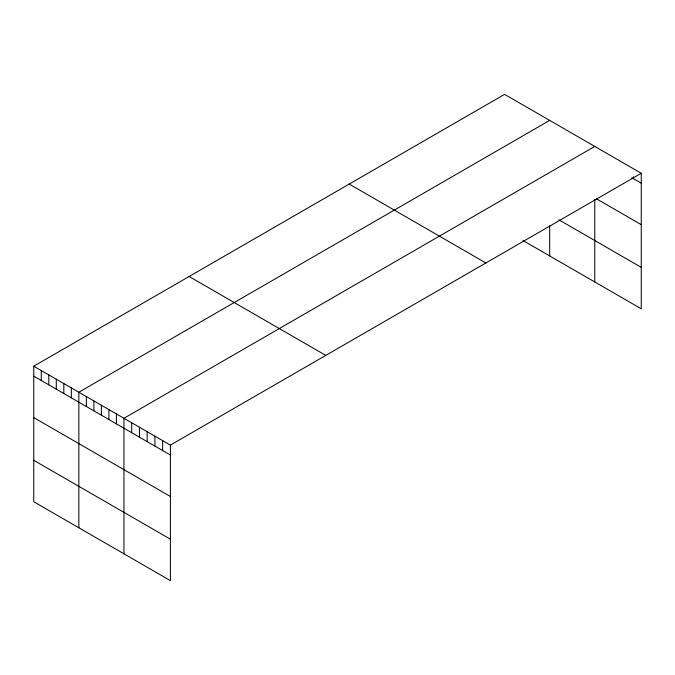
<?xml version="1.0" encoding="UTF-8"?>
<svg xmlns="http://www.w3.org/2000/svg" width="675" height="675" viewBox="0 0 675 675"><rect width="100%" height="100%" fill="white"/><g stroke="black" fill="none" stroke-linecap="round" stroke-linejoin="round"><path stroke-width="1.01" d="M33.75 366.204L170.404 445.103L170.404 580.635L33.75 501.736L33.75 366.204L504.596 94.365L641.25 173.264L641.25 308.796L522.965 240.511M549.686 120.403L78.848 392.243L78.848 527.774M594.785 146.433L123.947 418.272L123.947 553.812M170.404 445.103L641.25 173.264M631.783 177.736L641.25 183.195M596.506 198.813L641.25 224.648M558.875 219.788L641.25 267.351M349.211 184.072L485.873 262.972M189.127 276.497L325.789 355.396M33.75 376.144L170.404 455.034M33.75 417.589L170.404 496.488M33.75 460.291L170.404 539.19M633.504 176.74L633.504 178.732M594.785 199.716L594.785 281.973M549.686 225.889L549.686 255.935M162.658 440.632L162.658 450.571M154.921 436.16L154.921 446.099M147.175 431.688L147.175 441.627M139.43 427.216L139.43 437.155M131.684 422.744L131.684 432.683M116.429 413.935L116.429 423.875M108.911 409.598L108.911 419.538M101.393 405.253L101.393 415.192M93.876 400.916L93.876 410.856M86.366 396.579L86.366 406.519M71.331 387.897L71.331 397.837M63.813 383.56L63.813 393.5M56.295 379.223L56.295 389.154M48.786 374.878L48.786 384.817M41.268 370.541L41.268 380.481"/></g></svg>
